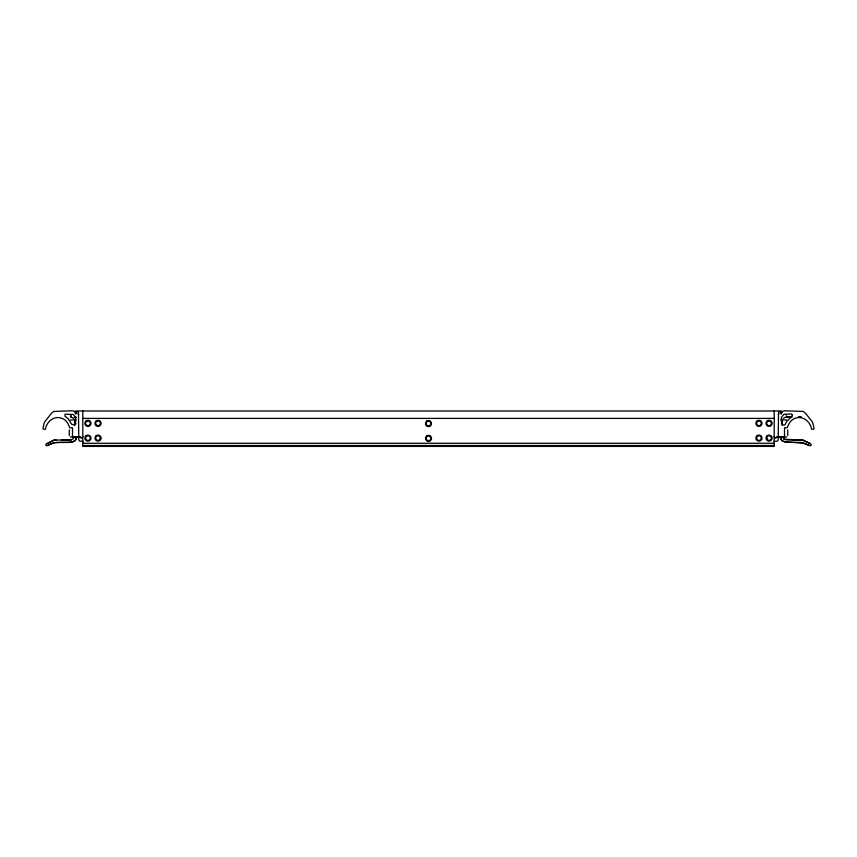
<?xml version="1.0" encoding="UTF-8"?>
<svg xmlns="http://www.w3.org/2000/svg" width="857" height="857" viewBox="0 0 857 857"><rect width="100%" height="100%" fill="white"/><g stroke="black" fill="none" stroke-linecap="round" stroke-linejoin="round"><path stroke-width="1.29" d="M78.769 414.37L78.18 413.931L78.469 411.746L76.466 411.746L75.716 413.417L75.555 411.006L781.445 411.006L781.284 413.417L780.534 411.746L778.531 411.746L778.82 413.931L778.231 414.37M786.308 415.281L786.372 414.724M76.38 437.627L75.62 440.037L71.859 442.212L54.548 442.619L46.289 445.833L45.732 444.472L53.852 440.123L71.206 439.845L73.638 438.441M82.797 436.599L81.865 437.82L78.908 437.177L78.769 439.459A1.789 1.789 0 0 0 80.558 441.248L83.054 441.248M78.469 413.128L78.769 437.22L72.491 437.22L72.491 427.804L69.867 427.804L68.121 424.033A11.441 11.441 0 0 0 61.168 418.034C53.37 415.741 46.653 421.955 45.357 429.282L43.439 429.261L42.893 428.414L44.435 422.201L51.549 413.181L53.852 411.414L72.824 410.782L74.484 411.424L75.748 414.102L76.466 411.746M76.38 438.388L74.795 441.151C66.182 444.558 55.63 439.48 47.831 445.694M82.797 436.545L82.122 437.713L80.933 437.788L80.322 436.899L70.381 436.995M99.316 440.305L100.601 438.088L99.316 435.87L96.755 435.87L95.481 438.098L96.755 440.316L99.316 440.305L100.601 438.098M766.501 438.098L767.776 435.87L770.336 435.87L771.621 438.098L770.336 440.316L767.776 440.316L766.501 438.098L767.776 440.305M783.18 418.484L785.623 417.134L792.061 417.102M46.931 443.487L53.98 440.252L56.476 440.187M61.468 440.07L71.463 439.823M798.488 417.07L801.059 417.048M786.383 417.102L790.1 417.091M798.778 417.059L801.252 417.059M76.348 417.273L74.291 417.284M82.797 418.398L774.203 418.398M70.381 419.962L76.23 419.962M780.77 419.962L786.619 419.962M786.619 436.995L776.678 436.899L776.067 437.788L774.878 437.713L774.203 436.545M773.946 441.248L776.442 441.248A1.789 1.789 0 0 0 778.231 439.459L778.092 437.177L775.135 437.82L774.203 436.599M82.797 443.262L774.203 443.262M82.797 445.511L774.203 445.511M780.62 438.388L782.205 441.151C791.697 443.262 801.766 441.569 810.711 445.833L811.268 444.472L810.069 443.487L803.148 440.123L785.794 439.845L783.362 438.441M810.069 443.487L803.02 440.252L783.844 439.202M71.377 417.134L73.82 418.484M809.169 445.694L802.613 442.48L785.141 442.212L781.38 440.037L780.62 437.627M778.531 413.128L778.231 437.22L784.509 437.22L784.509 427.804L787.133 427.804L788.879 424.033A11.441 11.441 0 0 1 795.832 418.034C803.63 415.741 810.347 421.955 811.643 429.282L813.561 429.261L814.107 428.414L812.565 422.201L805.451 413.181L803.148 411.414L784.176 410.782L782.516 411.424L781.252 414.102L780.534 411.746M787.733 429.871L787.733 435.602M782.377 419.962L782.377 425.211M774.203 410.782L774.203 446.401L82.797 446.401L82.797 410.782M74.623 419.962L74.623 425.211M69.267 429.871L69.267 435.602M70.692 415.281L70.617 417.102L70.628 414.724L70.692 415.281M792.361 414.906L792.082 416.138L786.705 421.44L785.269 424.344L784.434 425.051L781.627 424.569L781.37 417.38L783.737 414.402L791.065 413.92L792.361 414.906M75.63 423.776L74.698 425.051L71.731 424.344L68.078 418.623L64.918 416.138L65.121 414.199L73.263 414.402L75.63 417.38L75.63 423.776M86.675 421.076L85.4 423.304L86.675 425.522L89.235 425.511L90.521 423.294L89.235 421.076L86.675 421.087M86.675 435.87L85.4 438.098L86.675 440.316L89.235 440.305L90.521 438.088L89.235 435.87L86.675 435.87M96.755 421.076L95.481 423.304L96.755 425.522L99.316 425.511L100.601 423.294L99.316 421.076L96.755 421.087M427.225 421.344L425.95 423.562L427.225 425.779L429.786 425.779L431.071 423.562L429.786 421.344L427.225 421.344M427.225 436.127L425.95 438.356L427.225 440.573L429.786 440.562L431.071 438.345L429.786 436.127L427.225 436.138M757.695 421.076L756.42 423.304L757.695 425.522L760.255 425.511L761.541 423.294L760.255 421.076L757.695 421.087M757.695 435.87L756.42 438.098L757.695 440.316L760.255 440.305L761.541 438.088L760.255 435.87L757.695 435.87M767.776 421.076L766.501 423.304L767.776 425.522L770.336 425.511L771.621 423.294L770.336 421.076L767.776 421.087M86.129 420.83L85.004 422.372L85.004 424.279L86.129 425.833L87.95 426.422L89.76 425.833L90.885 424.279L90.885 422.372L89.76 420.83L87.95 420.241L86.129 420.83M96.209 420.83L95.084 422.372L95.084 424.279L96.209 425.833L98.03 426.422L99.851 425.833L100.965 424.279L100.965 422.372L99.851 420.83L98.03 420.241L96.209 420.83M86.129 435.613L85.004 437.156L85.004 439.073L86.129 440.616L87.95 441.205L89.76 440.616L90.885 439.073L90.885 437.156L89.76 435.613L87.95 435.024L86.129 435.613M96.209 435.613L95.084 437.156L95.084 439.073L96.209 440.616L98.03 441.205L99.851 440.616L100.965 439.073L100.965 437.156L99.851 435.613L98.03 435.024L96.209 435.613M426.679 421.087L425.565 422.63L425.565 424.547L426.679 426.09L428.5 426.679L430.321 426.09L431.435 424.547L431.435 422.63L430.321 421.087L428.5 420.498L426.679 421.087M426.679 435.87L425.565 437.424L425.565 439.33L426.679 440.873L428.5 441.462L430.321 440.873L431.435 439.33L431.435 437.424L430.321 435.87L428.5 435.281L426.679 435.87M757.149 420.83L756.024 422.372L756.024 424.279L757.149 425.833L758.97 426.422L760.78 425.833L761.905 424.279L761.905 422.372L760.78 420.83L758.97 420.241L757.149 420.83M767.229 420.83L766.104 422.372L766.104 424.279L767.229 425.833L769.05 426.422L770.872 425.833L771.986 424.279L771.986 422.372L770.872 420.83L769.05 420.241L767.229 420.83M757.149 435.613L756.024 437.156L756.024 439.073L757.149 440.616L758.97 441.205L760.78 440.616L761.905 439.073L761.905 437.156L760.78 435.613L758.97 435.024L757.149 435.613M767.229 435.613L766.104 437.156L766.104 439.073L767.229 440.616L769.05 441.205L770.872 440.616L771.986 439.073L771.986 437.156L770.872 435.613L769.05 435.024L767.229 435.613"/></g></svg>
